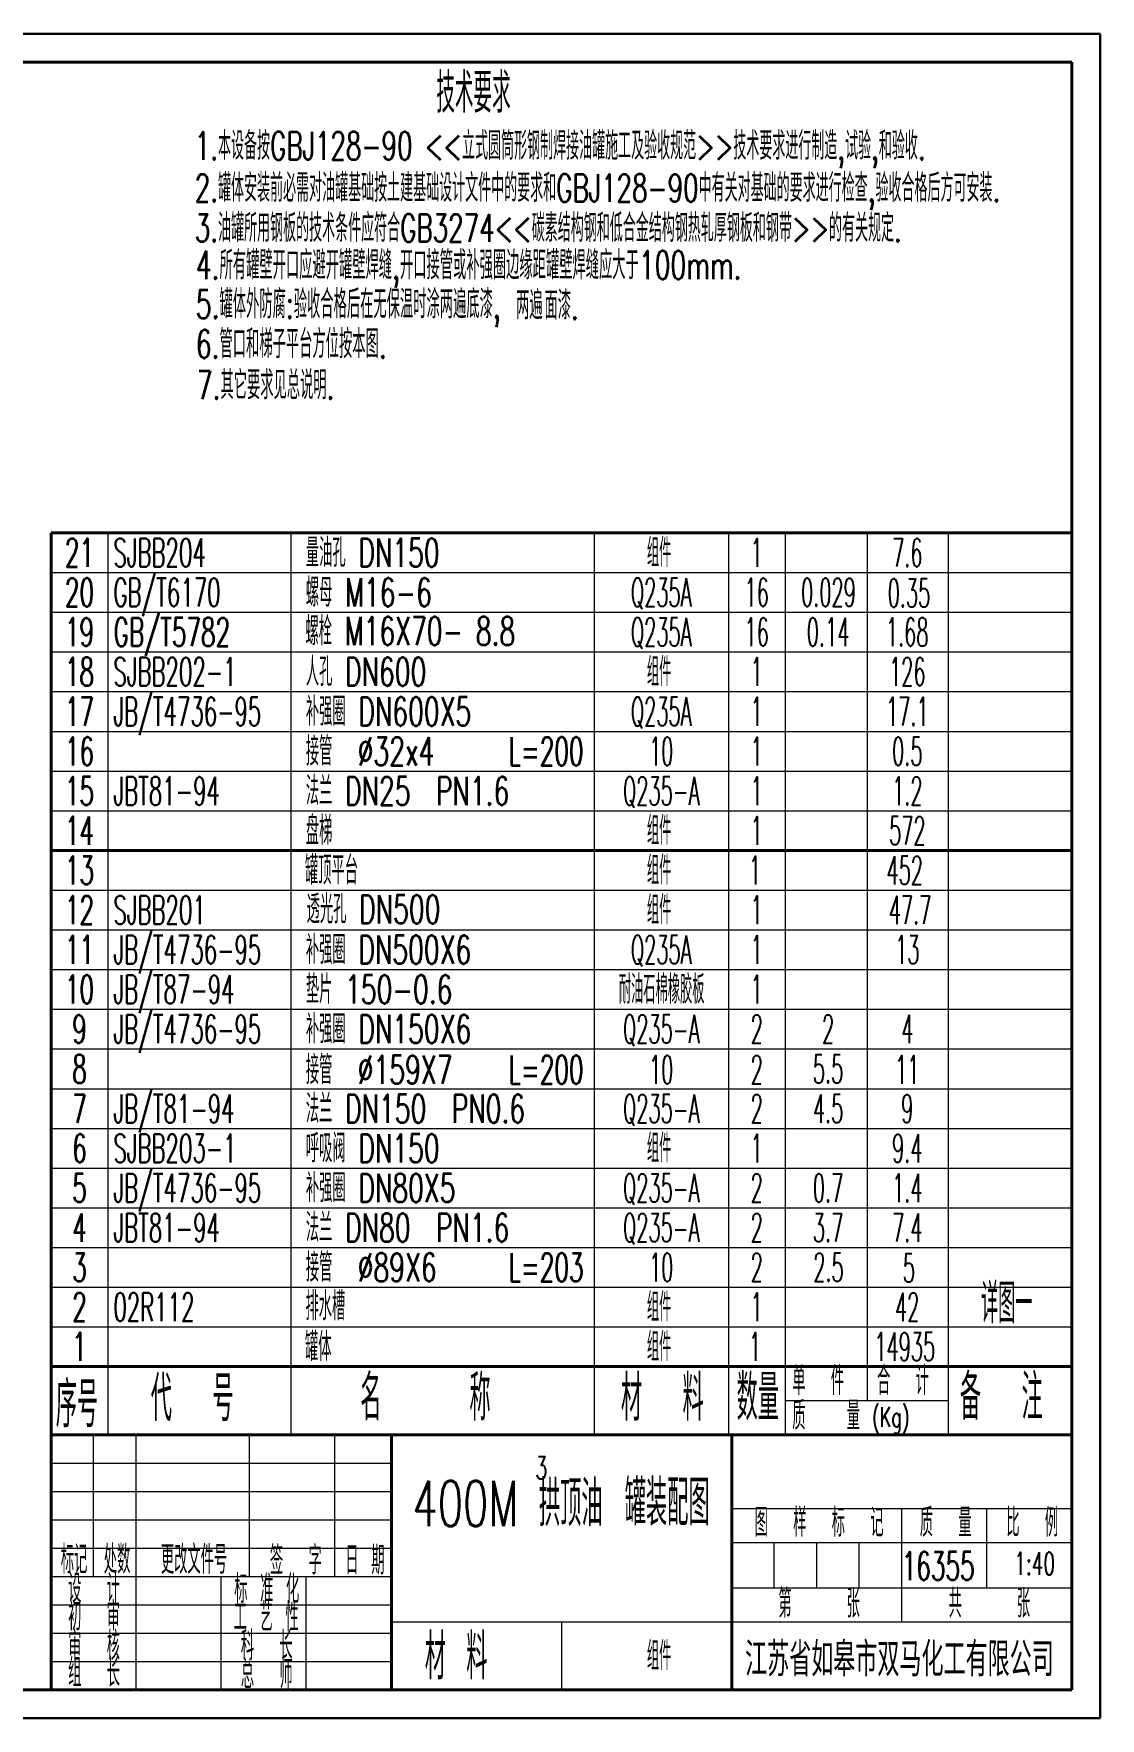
# Model space of a CAD drawing. Header units: millimetres. Extents: x 0 to 589, y 0 to 297.
# Drawn here: x 401.1 to 589.2, y 0 to 297 of the extents above; entities that cross this region are included whole.
import ezdxf
from ezdxf.enums import TextEntityAlignment as Align

# ---------------------------------------------------------------- set-up
doc = ezdxf.new("R2010")
doc.units = ezdxf.units.MM
for name, color, linetype, lineweight in [('CUT', 1, 'Continuous', 15), ('DIM', 4, 'Continuous', 18), ('PART', 7, 'Continuous', 40)]:
    doc.layers.add(name, color=color, linetype=linetype, lineweight=lineweight)
doc.layers.add('TXT', color=1, linetype='Continuous')
doc.styles.add('HZ', font='romans.shx', dxfattribs={"width": 0.6, "bigfont": 'gbcbig.shx'})

msp = doc.modelspace()

# ---------------------------------------------------------------- linework, layer by layer
at = {"layer": 'DIM', "lineweight": 30}
for p, q in [((0, 297), (589.19884, 297)), ((589.19884, 0), (589.19884, 297)), ((589.19884, 0), (589.19884, 297)), ((0, 0), (589.19884, 0))]:
    msp.add_line(p, q, dxfattribs=at)
at = {"layer": 'DIM'}
for p, q in [((414.19884, 209), (414.19884, 50)), ((446.48822, 209), (446.48822, 50)), ((499.9468, 209), (499.9468, 50)), ((523.61217, 209), (523.61217, 50)), ((533.61217, 209), (533.61217, 50)), ((548.06928, 209), (548.06928, 56)), ((562.39646, 209), (562.39646, 50)), ((404.19884, 202), (584.19884, 202)), ((404.19884, 195), (584.19884, 195)), ((404.19884, 188), (584.19884, 188)), ((404.19884, 181), (584.19884, 181)), ((404.19884, 174), (584.19884, 174)), ((404.19884, 167), (584.19884, 167)), ((404.19884, 160), (584.19884, 160)), ((404.19884, 153), (584.19884, 153)), ((404.19884, 146), (584.19884, 146)), ((404.19884, 139), (584.19884, 139)), ((404.19884, 132), (584.19884, 132)), ((404.19884, 125), (584.19884, 125)), ((404.19884, 118), (584.19884, 118)), ((404.19884, 111), (584.19884, 111)), ((404.19884, 104), (584.19884, 104)), ((404.19884, 97), (584.19884, 97)), ((404.19884, 90), (584.19884, 90)), ((404.19884, 83), (584.19884, 83)), ((404.19884, 76), (584.19884, 76)), ((404.19884, 69), (584.19884, 69)), ((562.39646, 56), (533.61217, 56)), ((411.69884, 25), (411.69884, 50)), ((419.19884, 5), (419.19884, 50)), ((439.19884, 25), (439.19884, 50)), ((454.19884, 25), (454.19884, 50)), ((404.19884, 45), (464.19884, 45)), ((404.19884, 40), (464.19884, 40)), ((524.19884, 37), (584.19884, 37)), ((554.19884, 17), (554.19884, 37)), ((569.19884, 23), (569.19884, 37)), ((404.19884, 35), (464.19884, 35)), ((404.19884, 30), (464.19884, 30)), ((524.19884, 31), (584.19884, 31)), ((531.69884, 23), (531.69884, 31)), ((539.19884, 23), (539.19884, 31)), ((546.69884, 23), (546.69884, 31)), ((404.19884, 25), (464.19884, 25)), ((434.19884, 5), (434.19884, 25)), ((449.19884, 5), (449.19884, 25)), ((524.19884, 23), (584.19884, 23)), ((404.19884, 20), (464.19884, 20)), ((404.19884, 15), (464.19884, 15)), ((464.19884, 17), (584.19884, 17)), ((494.19884, 17), (494.19884, 5)), ((524.19884, 17), (584.19884, 17)), ((404.19884, 10), (464.19884, 10))]:
    msp.add_line(p, q, dxfattribs=at)
at = {"layer": 'DIM', "lineweight": 40}
msp.add_line((404.19884, 153), (584.19884, 153), dxfattribs=at)
at = {"layer": 'PART', "lineweight": 40}
for p, q in [((25, 292), (584.19884, 292)), ((584.19884, 5), (584.19884, 292)), ((404.19884, 209), (404.19884, 50)), ((404.19884, 5), (404.19884, 146)), ((404.19884, 70.8998), (404.19884, 5.19881)), ((404.19884, 62), (584.19884, 62)), ((404.19884, 59.40239), (404.19884, 5.19881)), ((404.19884, 50), (584.19884, 50)), ((404.19884, 5), (404.19884, 50)), ((464.19884, 5), (464.19884, 50)), ((524.19884, 5), (524.19884, 50)), ((584.19884, 5), (584.19884, 50)), ((25, 5), (404.19884, 5)), ((404.19884, 5), (584.19884, 5))]:
    msp.add_line(p, q, dxfattribs=at)
at = {"layer": 'PART'}
msp.add_line((404.19884, 209), (584.19884, 209), dxfattribs=at)

# ---------------------------------------------------------------- texts
at = {"layer": 'CUT', "style": 'HZ', "width": 0.6}
msp.add_text('详图一', height=7, dxfattribs=at).set_placement((568.16147, 69.63982))
at = {"layer": 'TXT', "lineweight": -3, "style": 'HZ'}
for s, height, width, p in [('技术要求', 7, 0.65, (472.12199, 283.06913)), ('1.本设备按GBJ128-90 <<立式圆筒形钢制焊接油罐施工及验收规范>>技术要求进行制造,试验,和验收.', 4.9, 0.65, (429.53747, 274.78627)), ('2.罐体安装前必需对油罐基础按土建基础设计文件中的要求和GBJ128-90中有关对基础的要求进行检查,验收合格后方可安装.', 4.9, 0.65, (429.53747, 267.35779)), ('3.油罐所用钢板的技术条件应符合GB3274<<碳素结构钢和低合金结构钢热轧厚钢板和钢带>>的有关规定.', 4.9, 0.65, (429.54115, 260.29809)), ('L=200', 5, 0.6, (484.83634, 168.00485)), ('透光孔 DN500', 5, 0.65, (449.25808, 140.14902)), ('L=200', 5, 0.6, (484.83634, 111.84022)), ('L=203', 5, 0.6, (484.83634, 77.00485)), ('江苏省如皋市双马化工有限公司', 6, 0.9, (526.56328, 7.39267))]:
    msp.add_text(s, height=height, dxfattribs=dict(at, width=width)).set_placement(p)
at = {"layer": 'TXT', "style": 'HZ'}
for s, height, width, p in [('4.所有罐壁开口应避开罐壁焊缝,开口接管或补强圈边缘距罐壁焊缝应大于100mm.', 5, 0.65, (429.71907, 253.69329)), ('5.罐体外防腐:验收合格后在无保温时涂两遍底漆,', 5, 0.65, (429.71907, 246.81258)), ('两遍', 5, 0.65, (486.197, 246.64399)), ('面漆.', 5, 0.65, (491.19527, 246.59188)), ('6.管口和梯子平台方位按本图.', 5, 0.65, (429.71907, 239.7965)), ('7.其它要求见总说明.', 5, 0.65, (429.88476, 232.54716)), ('SJBB204', 5, 0.55, (415.19884, 203)), ('量油孔 DN150', 5, 0.65, (449.11296, 203)), ('GB/T6170', 5, 0.55, (415.19884, 196)), ('螺母 M16-6      ', 5, 0.65, (449.11296, 196)), ('GB/T5782', 5, 0.6, (415.19884, 189)), ('螺栓 M16X70- 8.8', 5, 0.65, (449.04607, 189.18311)), ('人孔 DN600', 5, 0.65, (449.11296, 182)), ('SJBB202-1', 5, 0.55, (415.19884, 182)), ('JB/T4736-95', 5, 0.55, (415.19884, 175)), ('补强圈 DN600X5         ', 5, 0.65, (449.11296, 175)), ('接管  %%C32x4', 5, 0.65, (449.11296, 168)), ('法兰 DN25  PN1.6', 5, 0.65, (449.11296, 161)), ('JBT81-94', 5, 0.55, (415.19884, 161)), ('盘梯', 5, 0.65, (449.11296, 154)), ('罐顶平台', 5, 0.65, (448.95304, 147)), ('SJBB201', 5, 0.55, (415.19884, 140)), ('JB/T4736-95', 5, 0.55, (415.19884, 133)), ('补强圈 DN500X6           ', 5, 0.65, (449.11296, 133)), ('JB/T87-94', 5, 0.55, (415.19884, 126)), ('垫片 150-0.6         ', 5, 0.65, (449.11296, 126)), ('JB/T4736-95', 5, 0.55, (415.19884, 119)), ('补强圈 DN150X6          ', 5, 0.65, (449.11296, 119)), ('接管  %%C159X7', 5, 0.65, (449.11296, 111.83537)), ('JB/T81-94', 5, 0.55, (415.19884, 104.95762)), ('法兰 DN150  PN0.6', 5, 0.65, (449.11296, 104.95762)), ('SJBB203-1', 5, 0.55, (415.19884, 98)), ('呼吸阀 DN150', 5, 0.65, (449.11296, 98)), ('JB/T4736-95', 5, 0.55, (415.19884, 91)), ('补强圈 DN80X5       ', 5, 0.65, (449.11296, 91)), ('法兰 DN80  PN1.6', 5, 0.65, (449.11296, 84)), ('JBT81-94', 5, 0.55, (415.19884, 84)), ('接管  %%C89X6', 5, 0.65, (449.11296, 77)), ('02R112', 5, 0.55, (415.19884, 70)), ('排水槽', 5, 0.65, (449.04607, 70.18311)), ('罐体', 5, 0.65, (448.95304, 63)), ('单  件', 5, 0.65, (534.88588, 57.00861)), ('合  计', 5, 0.65, (549.83272, 57.00861)), ('备  注', 8, 0.65, (564.43315, 52.62674)), ('质   量', 5, 0.65, (534.88588, 50.85891)), ('(Kg)', 3.5, 0.65, (548.9273, 51.38245)), ('16355', 5, 0.6, (554.18101, 24.3514)), ('材 料', 8, 0.65, (470.08945, 6.86425))]:
    msp.add_text(s, height=height, dxfattribs=dict(at, width=width)).set_placement(p)
for s, width, p in [('21', 0.6, (409.19884, 205.5)), ('组件', 0.6, (511.40961, 205.5)), ('1', 0.5, (528.61217, 205.5)), ('7.6', 0.5, (555.16295, 205.5)), ('20', 0.6, (409.19884, 198.5)), ('Q235A', 0.5, (511.77301, 198.5)), ('16', 0.5, (528.61217, 198.5)), ('0.029', 0.5, (541.26133, 198.5)), ('0.35', 0.5, (555.45718, 198.38231)), ('19', 0.6, (409.19884, 191.5)), ('Q235A', 0.5, (511.77301, 191.5)), ('16', 0.5, (528.61217, 191.5)), ('0.14', 0.5, (541.196, 191.5)), ('1.68', 0.5, (555.14691, 191.5)), ('组件', 0.6, (511.40961, 184.5)), ('18', 0.6, (409.19884, 184.5)), ('1', 0.5, (528.61217, 184.5)), ('126', 0.5, (555.16295, 184.5)), ('17', 0.6, (409.19884, 177.5)), ('Q235A', 0.5, (511.77301, 177.5)), ('1', 0.5, (528.61217, 177.5)), ('17.1', 0.5, (555.16295, 177.5)), ('16', 0.6, (409.19884, 170.5)), ('10', 0.5, (511.77301, 170.5)), ('1', 0.5, (528.61217, 170.5)), ('0.5', 0.5, (555.16295, 170.5)), ('15', 0.6, (409.19884, 163.5)), ('Q235-A', 0.5, (511.77301, 163.5)), ('1', 0.5, (528.61217, 163.5)), ('1.2', 0.5, (555.16295, 163.5)), ('14', 0.6, (409.19884, 156.5)), ('组件', 0.6, (511.40961, 156.5)), ('1', 0.5, (528.61217, 156.5)), ('572', 0.5, (555.16295, 156.5)), ('13', 0.6, (409.19884, 149.5)), ('组件', 0.6, (511.40961, 149.5)), ('1', 0.5, (528.32122, 149.5)), ('452', 0.5, (554.71321, 149.5)), ('12', 0.6, (409.19884, 142.5)), ('组件', 0.6, (511.40961, 142.5)), ('1', 0.5, (528.61217, 142.5)), ('47.7', 0.5, (555.65058, 142.5)), ('11', 0.6, (409.19884, 135.5)), ('Q235A', 0.5, (511.77301, 135.5)), ('1', 0.5, (528.61217, 135.5)), ('13', 0.5, (555.16295, 135.5)), ('10', 0.6, (409.19884, 128.5)), ('1', 0.5, (528.61217, 128.5)), ('9', 0.6, (409.19884, 121.5)), ('Q235-A', 0.5, (511.77301, 121.5)), ('2', 0.5, (528.61217, 121.5)), ('2', 0.5, (541.19348, 121.5)), ('4', 0.5, (555.16295, 121.5)), ('8', 0.6, (409.19884, 114.5)), ('10', 0.5, (511.77301, 114.33537)), ('2', 0.5, (528.61217, 114.33537)), ('5.5', 0.5, (541.19348, 114.5)), ('11', 0.5, (555.16295, 114.33537)), ('7', 0.6, (409.19884, 107.5)), ('Q235-A', 0.5, (511.77301, 107.45762)), ('2', 0.5, (528.61217, 107.45762)), ('4.5', 0.5, (541.19348, 107.5)), ('9', 0.5, (555.16295, 107.45762)), ('6', 0.6, (409.19884, 100.5)), ('组件', 0.6, (511.40961, 100.5)), ('1', 0.5, (528.61217, 100.5)), ('9.4', 0.5, (555.16295, 100.5)), ('5', 0.6, (409.19884, 93.5)), ('Q235-A', 0.5, (511.77301, 93.5)), ('2', 0.5, (528.61217, 93.5)), ('0.7', 0.5, (541.19348, 93.5)), ('1.4', 0.5, (555.16295, 93.5)), ('4', 0.6, (409.19884, 86.5)), ('Q235-A', 0.5, (511.77301, 86.5)), ('2', 0.5, (528.61217, 86.5)), ('3.7', 0.5, (541.19348, 86.5)), ('7.4', 0.5, (555.16295, 86.5)), ('3', 0.6, (409.19884, 79.5)), ('10', 0.5, (511.77301, 79.5)), ('2', 0.5, (528.61217, 79.5)), ('2.5', 0.5, (541.26133, 79.5)), ('5', 0.5, (555.45718, 79.38231)), ('2', 0.6, (409.19884, 72.5)), ('组件', 0.6, (511.40961, 72.5)), ('1', 0.5, (528.61217, 72.5)), ('42', 0.5, (555.14691, 72.5)), ('组件', 0.6, (511.40961, 65.5)), ('1', 0.6, (409.19884, 65.5)), ('1', 0.5, (528.32122, 65.5)), ('14935', 0.5, (554.71321, 65.5)), ('组件', 0.6, (511.40961, 11.01552))]:
    msp.add_text(s, height=5, dxfattribs=dict(at, width=width)).set_placement(p, align=Align.MIDDLE_CENTER)
at = {"layer": 'TXT', "lineweight": -3, "style": 'HZ', "width": 0.6}
msp.add_text('耐油石棉橡胶板', height=5, dxfattribs=at).set_placement((511.85683, 128.5), align=Align.MIDDLE_CENTER)
at = {"layer": 'TXT', "style": 'HZ', "width": 0.65}
msp.add_text('序号', height=8, dxfattribs=at).set_placement((408.76485, 55.7581), align=Align.MIDDLE)
for s, height, p in [('代  号', 8, (429.07275, 52.38844)), ('名    称', 8, (470.20364, 52.5007)), ('材  料', 8, (511.9736, 52.46196)), ('数量', 8, (528.80696, 52.55187)), ('图  样  标  记', 5, (539.61882, 32.00225)), ('质  量', 5, (561.9444, 32.00225)), ('比  例', 5, (577.19377, 32.0067)), ('标记', 5, (408.25277, 25.50312)), ('处数', 5, (415.83929, 25.50312)), ('更改文件号', 5, (429.40823, 25.47009)), ('签  字', 5, (447.35549, 25.34974)), ('日 期', 5, (459.52909, 25.36312)), ('设  计', 5, (411.77959, 20.39145)), ('标 准 化', 5, (442.22457, 20.28152)), ('初  审', 5, (411.77959, 15.49705)), ('工 艺 性', 5, (442.12019, 15.34378)), ('第    张', 5, (539.62088, 17.74244)), ('共    张', 5, (569.63101, 17.74244)), ('审  核', 5, (411.77959, 10.27102)), ('科  长', 5, (442.22457, 10.34074)), ('组  长', 5, (411.77959, 5.55958)), ('总  师', 5, (442.22457, 5.27574))]:
    msp.add_text(s, height=height, dxfattribs=at).set_placement(p, align=Align.CENTER)
at = {"layer": 'TXT', "lineweight": 15, "style": 'HZ', "width": 0.65}
for s, p in [('400M 拱顶油', (467.92229, 33.87157)), ('罐装配图', (505.34151, 34.00359))]:
    msp.add_text(s, height=8, dxfattribs=at).set_placement(p)
at = {"layer": 'TXT', "char_height": 4, "width": 0.6, "attachment_point": 1, "style": 'HZ'}
for s, insert in [('3', (489.59811, 46.15078)), ('1:40', (574.01321, 29.26777))]:
    msp.add_mtext(s, dxfattribs=dict(at, insert=insert))

doc.saveas('drawing.dxf')
